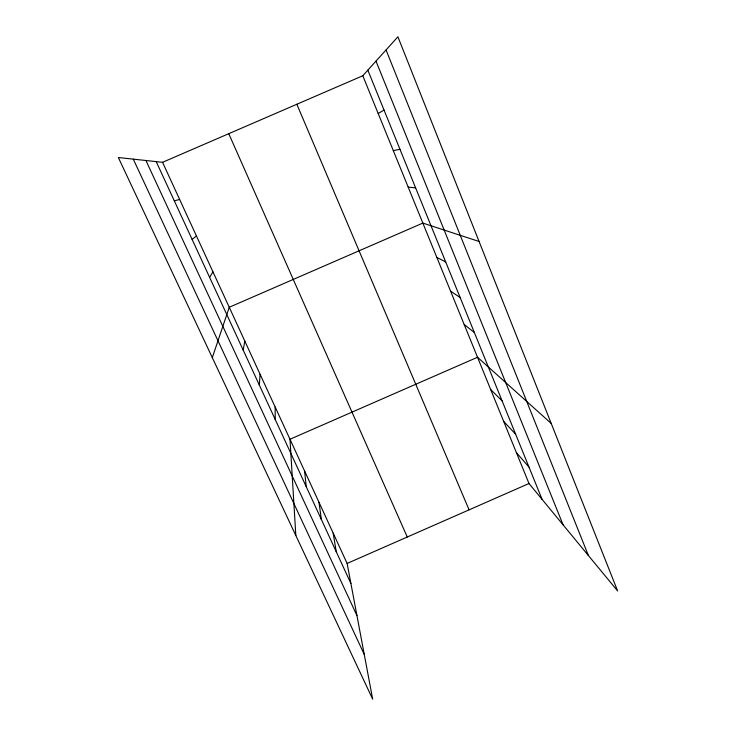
<?xml version="1.0" encoding="UTF-8"?>
<svg xmlns="http://www.w3.org/2000/svg" width="736" height="736" viewBox="0 0 736 736"><rect width="100%" height="100%" fill="white"/><g stroke="black" fill="none" stroke-linecap="round" stroke-linejoin="round"><path stroke-width="1.1" d="M259.339 385.094L260.093 374.274M243.202 350.115L244.794 341.026M212.308 357.65L229.255 307.262L422.841 223.082L479.072 241.482M209.604 277.316L212.98 271.906M362.793 75.753L397.909 36.8L617.651 590.99L528.991 483.515L362.793 75.753L162.546 162.306L118.349 157.522L372.683 699.2L347.134 563.445L162.546 162.306M192.114 239.421L196.448 235.971M378.175 113.5L384.045 110.078M347.134 563.445L528.991 483.515M174.312 200.864L179.639 199.447M393.309 150.622L399.97 149.307M408.195 187.146L415.619 187.855M436.834 257.407L445.685 261.915M450.607 291.198L460.138 297.5M464.168 324.475L474.343 332.506M551.227 423.458L477.526 357.254L289.993 439.254L295.826 535.514M490.682 389.528L502.099 400.862M503.645 421.332L515.642 434.231M516.414 452.649L528.982 467.075M133.271 159.142L364.256 654.405M145.93 160.503L356.951 615.609M156.207 161.616L350.916 583.51M228.767 133.685L407.266 537.013M296.847 104.264L469.09 509.846M367.834 70.159L542.11 499.413M376.004 61.097L563.077 524.832M386.06 49.947L588.414 555.551M333.169 533.085L336.251 551.733M318.992 502.274L321.356 519.46M304.603 471.003L306.222 486.671M275.154 407.008L275.218 419.492"/></g></svg>
